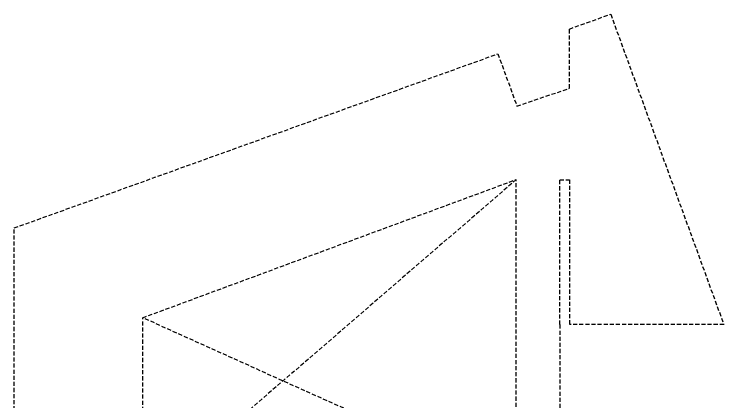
# Model space of a CAD drawing. Extents: x -9776 to 427, y 104 to 15129.
# Drawn here: x 340 to 427.1, y 151.5 to 199.2 of the extents above; entities that cross this region are included whole.
import ezdxf

# ---------------------------------------------------------------- set-up
doc = ezdxf.new("R2010")
doc.units = 0
doc.header["$MEASUREMENT"] = 0
doc.linetypes.add('DASHED', pattern=[0.75, 0.5, -0.25])
doc.linetypes.add('HIDDEN', pattern=[0.375, 0.25, -0.125])
doc.layers.add('PROJ', color=1, linetype='HIDDEN')

msp = doc.modelspace()

# ---------------------------------------------------------------- linework, layer by layer
at = {"layer": 'PROJ', "linetype": 'DASHED'}
for p, q in [((408.168, 197.361), (413.247, 199.183)), ((413.247, 199.183), (427.134, 161.03)), ((408.168, 190.078), (408.168, 197.361)), ((340.013, 172.907), (399.396, 194.308)), ((399.396, 194.308), (401.741, 187.867)), ((401.741, 187.867), (408.168, 190.078)), ((355.787, 161.871), (401.658, 178.864)), ((401.658, 178.864), (355.787, 139.214)), ((401.658, 141.174), (401.658, 178.864)), ((406.995, 161.03), (406.995, 178.826)), ((406.995, 178.826), (408.168, 178.826)), ((408.168, 178.826), (408.168, 161.03)), ((340.006, 123.484), (340.016, 172.895)), ((355.787, 137.674), (355.787, 161.871)), ((401.658, 141.174), (355.787, 161.871)), ((406.995, 161.03), (406.995, 142.034)), ((427.134, 161.03), (408.168, 161.03))]:
    msp.add_line(p, q, dxfattribs=at)

doc.saveas('drawing.dxf')
